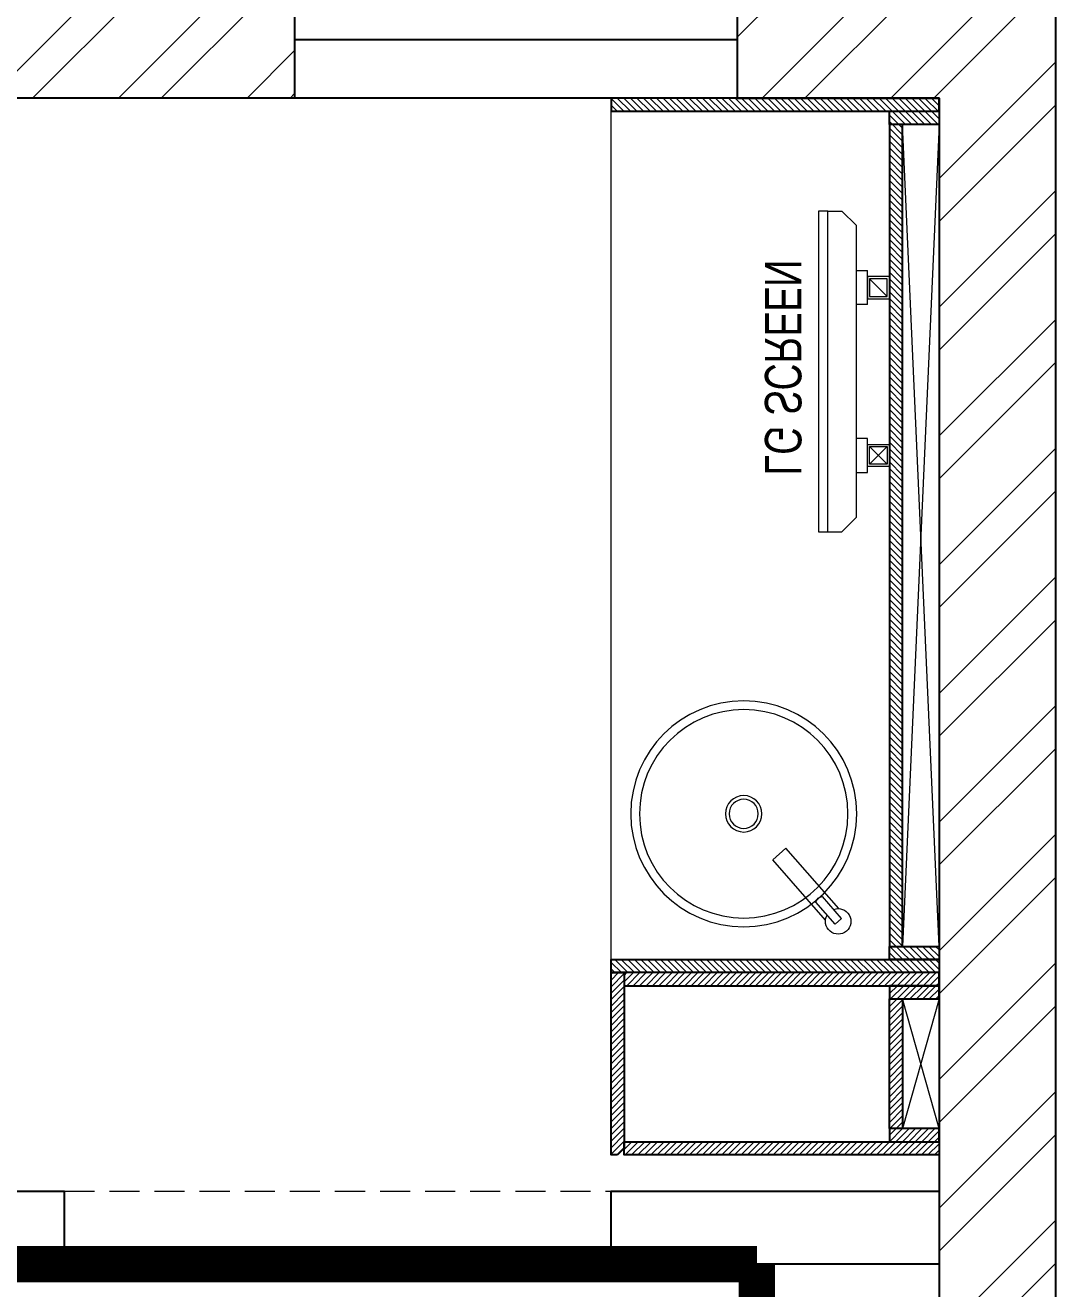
# Model space of a CAD drawing. Header units: feet. Extents: x 6878908 to 6889681, y -5585567 to -5569541.
# Drawn here: x 6886988 to 6888402, y -5574124 to -5572390 of the extents above; entities that cross this region are included whole.
import ezdxf

# ---------------------------------------------------------------- set-up
doc = ezdxf.new("R2010")
doc.units = ezdxf.units.FT
doc.header["$LTSCALE"] = 33
doc.header["$MEASUREMENT"] = 0
doc.linetypes.add('a_p6_plan_L18$0$HIDDEN', pattern=[0.375, 0.25, -0.125])
doc.linetypes.add('ACAD_ISO03W100', pattern=[30, 12, -18])
doc.layers.add('A-WALL', color=1, linetype='Continuous')
for name, color, linetype, lineweight in [('Floor-Unit', 1, 'Continuous', 13), ('LENS-DIM', 252, 'Continuous', 5), ('LENS-PARTITION', 21, 'Continuous', 25), ('LENS_CURTAIN', 5, 'a_p6_plan_L18$0$HIDDEN', 9), ('LK-FF&E WALL', 1, 'Continuous', 9), ('LK-FLUTTED FINISH', 20, 'Continuous', 30), ('LK-IT', 3, 'Continuous', 18), ('LK-MIRROR', 133, 'Continuous', 13), ('LN-ELEVATION-1', 81, 'Continuous', 25), ('LN-ELEVATION-2', 103, 'Continuous', 20), ('LN-ELEVATION-3', 125, 'Continuous', 18), ('LN-HATCH', 251, 'Continuous', 0), ('TV', 92, 'Continuous', 18)]:
    doc.layers.add(name, color=color, linetype=linetype, lineweight=lineweight)
doc.styles.get("Standard").update_dxf_attribs({"font": 'GILC____.TTF'})
pattern_1 = [(44.99999999999998, (35858.5, -100655.3575484328), (-4.419417382415918, 4.419417382415923), [])]

# ---------------------------------------------------------------- blocks, each defined once
blk = doc.blocks.new('A$C6595be2a')
at = {"layer": 'LN-HATCH'}
h = blk.add_hatch(dxfattribs=at)
h.set_pattern_fill('ANSI32', color=256, scale=333, angle=180)
h.set_pattern_definition([(225, (-7170828.59730613, 5284752.689667227), (88.29995930067012, -88.29995930067015), []), (225, (-7170887.463945565, 5284752.689667227), (88.29995930067012, -88.29995930067015), [])])
h.paths.add_polyline_path([(-4213, 12586), (-4373, 12586), (-4373, -2895.837976916693), (-4213, -2895.837976916693), (-4213, 9637), (-3936, 9637), (-3936, 9797), (-4213, 9797), (-4213, 10649), (-3864.500000000001, 10649), (-3864.500000000001, 10799), (-4213, 10799), (-4213, 12426), (-3066, 12426), (-3066, 11493), (-2906, 11493), (-2906, 12426), (3000, 12426), (3000, 11493), (3160, 11493), (3160, 12426), (4307, 12426), (4307, 10799), (3958.5, 10799), (3958.5, 10649), (4307, 10649), (4307, 9797), (4030, 9797), (4030, 9637), (4307, 9637), (4307, -2895.837976916693), (4467, -2895.837976916693), (4467, 9797), (4467, 12586), (4307, 12586)])
h.paths.add_polyline_path([(-27, 8736), (796, 8736), (796, 9616), (-27, 9616)], flags=17)
h.paths.add_polyline_path([(-3066, 10799), (-3414.5, 10799), (-3414.5, 10649), (-3066, 10649), (-3066, 9797), (-3329, 9797), (-3329, 9637), (-2906, 9637), (-2906, 10838), (-3066, 10838)], flags=17)
h.paths.add_polyline_path([(3160, 10799), (3508.5, 10799), (3508.5, 10649), (3160, 10649), (3160, 9797), (3423, 9797), (3423, 9637), (3000, 9637), (3000, 10838), (3160, 10838)], flags=17)
h.paths.add_polyline_path([(710, -2738), (710, -3439.837976916693), (10, -3439.837976916693), (10, -2449), (710, -2449)])
h.paths.add_polyline_path([(0, 1959), (553, 1959), (553, 2619), (0, 2619)])
at = {"layer": 'A-WALL'}
for p, q in [((4030, 9717), (3423, 9717)), ((4030, 9637), (3423, 9637))]:
    blk.add_line(p, q, dxfattribs=at)
for points in [[(-2906, 12426), (3000, 12426), (3000, 11493), (3160, 11493), (3160, 12426), (4307, 12426), (4307, 10799), (3958.5, 10799), (3958.5, 10649), (4307, 10649), (4307, 9797), (4030, 9797), (4030, 9637), (4307, 9637), (4307, -2895.837976916693)], [(4467, -2895.837976916693), (4467, 9797), (4467, 12586), (4307, 12586), (-4213, 12586), (-4373, 12586), (-4373, -2895.837976916693)]]:
    blk.add_lwpolyline(points, dxfattribs=at)
blk.add_lwpolyline([(3160, 10799), (3508.5, 10799), (3508.5, 10649), (3160, 10649), (3160, 9797), (3423, 9797), (3423, 9637), (3000, 9637), (3000, 10838), (3160, 10838)], close=True, dxfattribs=at)
blk = doc.blocks.new('rtf')
at = {"color": 0, "linetype": 'ByBlock', "lineweight": -2}
for p, q in [((16425.26329468148, -172793.1007600746), (16535.26329468148, -172793.1007600746)), ((16535.26329468148, -172793.1007600746), (16535.26329468148, -172817.1007600746)), ((16412.5253540573, -172798.8148984113), (16452.40026456733, -172798.8148984113)), ((16412.5253540573, -172810.8148984113), (16412.5253540573, -172798.8148984113)), ((16412.5253540573, -172810.8148984113), (16452.40026456733, -172810.8148984113)), ((16425.26329468148, -172817.1007600746), (16535.26329468148, -172817.1007600746))]:
    blk.add_line(p, q, dxfattribs=at)
for centre, radius, start, end in [((16412.5253540573, -172805.1007600746), 17.5, 21.05058810897431, 340.9421780194656), ((16444.53660690578, -172804.8148984114), 9.891264419597851, 322.656233941354, 37.34376605891414)]:
    blk.add_arc(centre, radius, start, end, dxfattribs=at)
blk = doc.blocks.new('dsg')
at = {"color": 0, "linetype": 'ByBlock', "lineweight": -2}
for radius in [155, 143, 25, 20]:
    blk.add_circle((11491.5035008227, -171102.5847399924), radius, dxfattribs=at)
blk.add_blockref('rtf', (-5117.472106590168, 1702.9323767405), dxfattribs=at)
blk = doc.blocks.new('CLINIC - CABINET SINK')
at = {"layer": 'LN-HATCH', "ltscale": 0.5}
h = blk.add_hatch(dxfattribs=at)
h.set_pattern_fill('ANSI31', color=256, scale=2)
h.set_pattern_definition([(45, (4052861.500382861, 1708016.355767586), (-4.490128060534575, 4.490128060534575), [])])
h.paths.add_polyline_path([(-563.359543572413, 156.9999999999999), (564.640456427587, 156.9999999999999), (564.640456427587, 174.9999999999999), (-563.359543572413, 174.9999999999999)])
h.paths.add_polyline_path([(582.6404564275867, 225), (600.6404564275867, 225), (600.6404564275867, -225), (582.6404564275867, -225)])
h.paths.add_polyline_path([(564.640456427587, 225), (582.6404564275867, 225), (582.6404564275867, 156.9999999999999), (564.640456427587, 156.9999999999999)])
h.paths.add_polyline_path([(-581.359543572413, 225), (-599.359543572413, 225), (-599.359543572413, -225), (-581.359543572413, -225)])
h.paths.add_polyline_path([(-581.359543572413, 225), (-563.359543572413, 225), (-563.359543572413, 156.9999999999999), (-581.359543572413, 156.9999999999999)])
at = {"layer": 'LN-ELEVATION-1', "ltscale": 0.5}
for points in [[(-581.359543572413, 225), (-599.359543572413, 225), (-599.359543572413, -225), (-581.359543572413, -225)], [(-581.359543572413, 225), (-563.359543572413, 225), (-563.359543572413, 156.9999999999999), (-581.359543572413, 156.9999999999999)], [(564.640456427587, 225), (582.6404564275867, 225), (582.6404564275867, 156.9999999999999), (564.640456427587, 156.9999999999999)], [(582.6404564275867, 225), (600.6404564275867, 225), (600.6404564275867, -225), (582.6404564275867, -225)], [(-563.359543572413, 156.9999999999999), (564.640456427587, 156.9999999999999), (564.640456427587, 174.9999999999999), (-563.359543572413, 174.9999999999999)]]:
    blk.add_lwpolyline(points, close=True, dxfattribs=at)
at = {"layer": 'LN-ELEVATION-2', "ltscale": 0.5}
blk.add_line((582.6404564275867, -225), (-581.359543572413, -225), dxfattribs=at)
at = {"layer": 'LN-HATCH', "ltscale": 0.5}
for p, q in [((564.640456427587, 225), (-563.359543572413, 174.9999999999999)), ((-563.359543572413, 225), (564.640456427587, 174.9999999999999))]:
    blk.add_line(p, q, dxfattribs=at)
at = {"layer": 'LN-ELEVATION-3', "xscale": -1, "rotation": 41.1558274151866}
blk.add_blockref('dsg', (-103569.3304926871, 136346.6509754679), dxfattribs=at)
blk = doc.blocks.new('CLINIC SCREEN')
at = {"layer": 'TV'}
for p, q in [((-103.1090284836336, 42.85441964946222), (-127.4114311772946, 18.55201695591665)), ((-127.4114311772946, 42.85441964946222), (-103.1090284836336, 18.55201695591665)), ((102.7052824410566, 42.85441964946222), (127.007685134602, 18.55201695591665))]:
    blk.add_line(p, q, dxfattribs=at)
at = {"layer": 'TV', "ltscale": 12}
for p, q in [((-220.0000000000082, -19.41163062257681), (-200.5883693773149, 0)), ((200.5883693773149, 0), (-200.5883693773149, 0)), ((-138.5315413423604, 0), (-138.5315413423604, 15.514207008644)), ((-138.5315413423604, 15.514207008644), (-91.98892031613741, 15.514207008644)), ((-91.98892031613741, 15.514207008644), (-91.98892031613741, 0)), ((91.98892031610741, 15.514207008644), (91.98892031610741, 0)), ((91.98892031610741, 15.514207008644), (138.5315413423595, 15.514207008644)), ((138.5315413423595, 0), (138.5315413423595, 15.514207008644)), ((219.9999999999918, -19.41163062257681), (200.5883693773149, 0)), ((-220.0000000000082, -38.82326124538668), (-220.0000000000082, -19.41163062257681)), ((219.9999999999918, -38.82326124538668), (219.9999999999918, -19.41163062257681))]:
    blk.add_line(p, q, dxfattribs=at)
at = {"layer": 'TV'}
for points in [[(-130.4492315140169, 15.51421661919448), (-100.0712281470269, 15.51421661919448), (-100.0712281470269, 45.89221998606814), (-130.4492315140169, 45.89221998606814)], [(-127.4114311772946, 18.55201695591665), (-103.1090284836336, 18.55201695591665), (-103.1090284836336, 42.85441964946222), (-127.4114311772946, 42.85441964946222)], [(130.0454854713243, 15.51421661919448), (99.66748210433435, 15.51421661919448), (99.66748210433435, 45.89221998606814), (130.0454854713243, 45.89221998606814)], [(127.007685134602, 18.55201695591665), (102.7052824410566, 18.55201695591665), (102.7052824410566, 42.85441964946222), (127.007685134602, 42.85441964946222)]]:
    blk.add_lwpolyline(points, close=True, dxfattribs=at)
at = {"layer": 'TV', "ltscale": 12}
blk.add_lwpolyline([(-220.0000000000082, -51.71278328332107), (-220.0000000000082, -38.82326124538668), (219.9999999999918, -38.82326124538668), (219.9999999999918, -51.71278328332107)], close=True, dxfattribs=at)
at = {"layer": 'Floor-Unit', "color": 0, "ltscale": 2, "insert": (5.199680584678389, -100.4085774972336), "char_height": 50, "attachment_point": 5}
blk.add_mtext_dynamic_manual_height_columns('LG SCREEN', width=466.4796511627907, gutter_width=12.5, heights=[0], dxfattribs=at)
blk = doc.blocks.new('CLINIC - MOP CLOSET')
at = {"layer": 'LN-HATCH', "ltscale": 0.5}
h = blk.add_hatch(dxfattribs=at)
h.set_pattern_fill('ANSI31', color=256, scale=50, angle=360)
h.set_pattern_definition(pattern_1)
h.paths.add_polyline_path([(-106.3595435724128, 216), (-124.3595435724128, 216), (-124.3595435724128, -216), (-106.3595435724128, -216)])
h = blk.add_hatch(dxfattribs=at)
h.set_pattern_fill('ANSI31', color=256, scale=50, angle=360)
h.set_pattern_definition(pattern_1)
h.paths.add_polyline_path([(-106.3595435724128, 216), (-88.35954357241282, 216), (-88.35954357241282, 148), (-106.3595435724128, 148)])
h = blk.add_hatch(dxfattribs=at)
h.set_pattern_fill('ANSI31', color=256, scale=50, angle=360)
h.set_pattern_definition(pattern_1)
h.paths.add_polyline_path([(89.64045642758717, 216), (107.6404564275872, 216), (107.6404564275872, 148), (89.64045642758717, 148)])
h = blk.add_hatch(dxfattribs=at)
h.set_pattern_fill('ANSI31', color=256, scale=50, angle=360)
h.set_pattern_definition(pattern_1)
h.paths.add_polyline_path([(107.6404564275872, 216), (125.6404564275872, 216), (125.6404564275872, -216), (107.6404564275872, -216)])
h = blk.add_hatch(dxfattribs=at)
h.set_pattern_fill('ANSI31', color=256, scale=50, angle=360)
h.set_pattern_definition(pattern_1)
h.paths.add_polyline_path([(-88.35954357241282, 148), (89.64045642758717, 148), (89.64045642758717, 166), (-88.35954357241282, 166)])
h = blk.add_hatch(dxfattribs=at)
h.set_pattern_fill('ANSI31', color=256, scale=50, angle=360)
h.set_pattern_definition([(44.99999999999998, (35894.5, -101037.3575484328), (-4.419417382415918, 4.419417382415923), [])])
h.paths.add_polyline_path([(-115.3595435724055, -216), (-124.3595435724128, -225), (-124.3595435724128, -234), (125.6404564275872, -234), (125.6404564275872, -216)])
at = {"layer": 'LN-ELEVATION-1', "ltscale": 0.5}
for points in [[(-106.3595435724128, 216), (-124.3595435724128, 216), (-124.3595435724128, -216), (-106.3595435724128, -216)], [(-106.3595435724128, 216), (-88.35954357241282, 216), (-88.35954357241282, 148), (-106.3595435724128, 148)], [(89.64045642758717, 216), (107.6404564275872, 216), (107.6404564275872, 148), (89.64045642758717, 148)], [(107.6404564275872, 216), (125.6404564275872, 216), (125.6404564275872, -216), (107.6404564275872, -216)], [(-88.35954357241282, 148), (89.64045642758717, 148), (89.64045642758717, 166), (-88.35954357241282, 166)], [(-124.3595435724128, -225), (-124.3595435724128, -234), (125.6404564275872, -234), (125.6404564275872, -216), (-115.3595435724128, -216)]]:
    blk.add_lwpolyline(points, close=True, dxfattribs=at)
at = {"layer": 'LN-HATCH', "ltscale": 0.5}
for p, q in [((89.64045642758717, 216), (-88.35954357241282, 166)), ((-88.35954357241282, 216), (89.64045642758717, 166))]:
    blk.add_line(p, q, dxfattribs=at)

msp = doc.modelspace()

# ---------------------------------------------------------------- linework, layer by layer
at = {"layer": 'LENS-DIM', "color": 2}
msp.add_lwpolyline([(6881028.599624995, -5569701.418548309), (6886934.599625483, -5569701.418548309), (6886934.599625482, -5570634.418524996), (6887094.599625482, -5570634.418524996), (6887094.599625482, -5569701.418548309), (6888241.599625484, -5569701.418548309), (6888241.599625484, -5571328.41854831), (6887094.599625482, -5571328.41854831), (6887094.599625482, -5571289.418548309), (6886934.599625483, -5571289.418548309), (6886934.599625483, -5572490.418548309), (6888241.599625484, -5572490.418548309), (6888241.599625484, -5584863.337536768)], dxfattribs=at)
at = {"layer": 'LENS-PARTITION'}
for points in [[(6887041.599625483, -5574090.418548309), (6885580.599625483, -5574090.418548308), (6885580.599625483, -5573990.418548309), (6887041.599625483, -5573990.418548309)], [(6888241.599625484, -5574090.418548308), (6887791.599625483, -5574090.418548309), (6887791.599625483, -5573990.418548309), (6888241.599625484, -5573990.418548309)]]:
    msp.add_lwpolyline(points, close=True, dxfattribs=at)
at = {"layer": 'LENS_CURTAIN', "ltscale": 5}
msp.add_lwpolyline([(6887791.599625483, -5574090.418548309), (6887041.599625483, -5574090.418548309), (6887041.599625483, -5573990.418548309), (6887791.599625483, -5573990.418548309)], close=True, dxfattribs=at)
at = {"layer": 'LK-FLUTTED FINISH', "linetype": 'ACAD_ISO03W100', "ltscale": 0.05, "const_width": 50}
msp.add_lwpolyline([(6880757.599625483, -5574090.418548309), (6887791.599625483, -5574090.418548309)], dxfattribs=at)
at = {"layer": 'LK-MIRROR', "linetype": 'ACAD_ISO03W100', "ltscale": 0.05, "const_width": 50}
for points in [[(6887791.599625483, -5574090.418548309), (6887991.599625483, -5574090.418548309)], [(6887991.599625483, -5574376.418548309), (6887991.599625483, -5574090.418548309)]]:
    msp.add_lwpolyline(points, dxfattribs=at)

# ---------------------------------------------------------------- block references
at = {"layer": 'LENS-DIM', "color": 2}
msp.add_blockref('A$C6595be2a', (6883934.599625483, -5582127.418548309), dxfattribs=at)
at = {"layer": 'LK-FF&E WALL', "rotation": 270}
msp.add_blockref('CLINIC - CABINET SINK', (6888016.599625483, -5573089.778091881), dxfattribs=at)
at = {"layer": 'LK-FF&E WALL', "xscale": -1, "rotation": 270}
msp.add_blockref('CLINIC - MOP CLOSET', (6888025.599625483, -5573816.059004736), dxfattribs=at)
at = {"layer": 'LK-IT', "xscale": -1, "rotation": 270}
msp.add_blockref('CLINIC SCREEN', (6888127.707405508, -5572865.418548309), dxfattribs=at)

doc.saveas('drawing.dxf')
